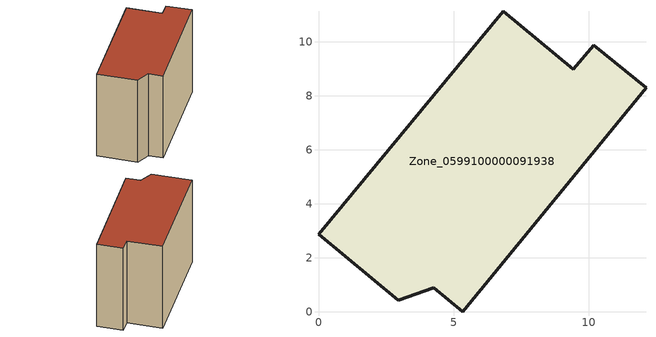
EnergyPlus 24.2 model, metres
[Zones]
Zone_0599100000091938
 floor ground (C_G): 9.44,8.97 10.19,9.87 12.13,8.3 5.34,0 4.27,0.89 2.96,0.42 0,2.87 6.84,11.12 z0
 wall outside (C_F): 6.84,11.12 0,2.87 2.96,0.42 4.27,0.89 5.34,0 12.13,8.3 10.19,9.87 9.44,8.97 6.84,11.12 z0:9.07
 roof outside (C_R): 9.44,8.97 6.84,11.12 0,2.87 2.96,0.42 4.27,0.89 5.34,0 12.13,8.3 10.19,9.87 z9.07
[BUILDING]
Pand.0599100000091938: North Axis=0; Terrain=City; Loads Convergence Tolerance Value=0.04; Temperature Convergence Tolerance Value=0.4; Solar Distribution=FullExterior; Maximum Number of Warmup Days=25; Minimum Number of Warmup Days=1
[Site:Location]
Rotterdam.The.Hague.AP_ZH_NLD Design_Conditions: Latitude=51.96; Longitude=4.45; Time Zone=1; Elevation=-4.5
[SITE:GROUNDTEMPERATURE:BUILDINGSURFACE]
18, 18, 18, 18, 18, 18, 18, 18, 18, 18, 18, 18
[MATERIAL] Thermal Absorptance=0.9; Solar Absorptance=0.7; Visible Absorptance=0.7
Name | Roughness | Thickness | Conductivity | Density | Specific Heat
G.TC.1946 | MediumSmooth | 0.15 | 1 | 540 | 1210
F.TC.1946 | Rough | 0.3 | 0.857143 | 1920 | 840
R.TC.1946 | MediumRough | 0.2 | 0.909091 | 1500 | 1000
[CONSTRUCTION]
C_G: G.TC.1946
C_F: F.TC.1946
C_R: R.TC.1946
[ZONE]
Zone_0599100000091938: Type=1; Multiplier=1; Ceiling Height=Autocalculate; Volume=Autocalculate; Floor Area=autocalculate; Part of Total Floor Area=Yes
[ZONEINFILTRATION:DESIGNFLOWRATE]
Infil_Zone_0599100000091938: Zone or ZoneList or Space or SpaceList=Zone_0599100000091938; Schedule=AlwaysOn; Design Flow Rate Calculation Method=Flow/Area; Flow Rate per Floor Area=0.003; Constant Term Coefficient=1; Temperature Term Coefficient=0; Velocity Term Coefficient=0; Velocity Squared Term Coefficient=0
[HVACTEMPLATE:ZONE:IDEALLOADSAIRSYSTEM]
Zone_0599100000091938: Maximum Heating Supply Air Temperature=50; Minimum Cooling Supply Air Temperature=13; Maximum Heating Supply Air Humidity Ratio=0.0156; Minimum Cooling Supply Air Humidity Ratio=0.0077; Heating Limit=NoLimit; Cooling Limit=NoLimit; Dehumidification Control Type=ConstantSensibleHeatRatio; Cooling Sensible Heat Ratio=0.7; Dehumidification Setpoint=60; Humidification Control Type=None; Humidification Setpoint=30; Outdoor Air Method=None; Outdoor Air Flow Rate per Person=0.00944; Outdoor Air Flow Rate per Zone Floor Area=0; Outdoor Air Flow Rate per Zone=0; Demand Controlled Ventilation Type=None; Outdoor Air Economizer Type=NoEconomizer; Heat Recovery Type=None; Sensible Heat Recovery Effectiveness=0.7; Latent Heat Recovery Effectiveness=0.65
[ZONECONTROL:THERMOSTAT]
ThermostatControl_Zone_0599100000091938: Zone or ZoneList=Zone_0599100000091938; Control Type Schedule=DualSetpointControlType; Control 1=Thermostat_Zone_0599100000091938; Temperature Difference Between Cutout And Setpoint=0
[THERMOSTATSETPOINT:DUALSETPOINT]
Thermostat_Zone_0599100000091938: Heating Setpoint Temperature Schedule=HeatingSetpoint_Zone_0599100000091938; Cooling Setpoint Temperature Schedule=CoolingSetpoint_Zone_0599100000091938
[SCHEDULE:COMPACT]
HeatingSetpoint_Zone_0599100000091938: Through: 12/31, For: AllDays, Until: 24:00, 21
CoolingSetpoint_Zone_0599100000091938: Through: 12/31, For: AllDays, Until: 24:00, 24
DualSetpointControlType: Through: 12/31, For: AllDays, Until: 24:00, 4
AlwaysOn: Through: 12/31, For: AllDays, Until: 24:00, 1
